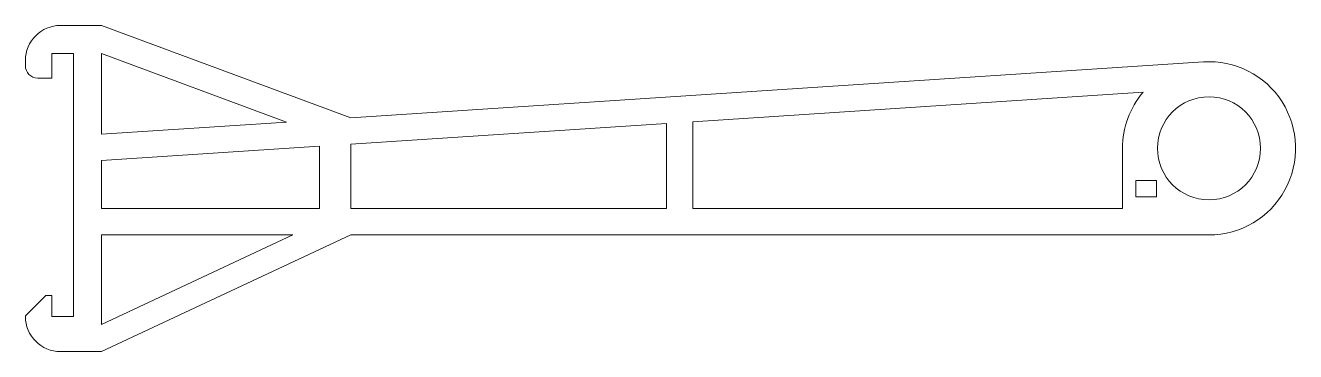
# Model space of a CAD drawing. Header units: inches. Extents: x -3.38 to 0.25, y -0.58 to 0.35.
import ezdxf

# ---------------------------------------------------------------- set-up
doc = ezdxf.new("R2010")
doc.units = ezdxf.units.IN
doc.header["$MEASUREMENT"] = 0

msp = doc.modelspace()

# ---------------------------------------------------------------- linework, layer by layer
at = {"color": 7, "linetype": 'Continuous', "lineweight": 15}
for p, q in [((-3.16, 0.3504), (-3.277, 0.3504)), ((-2.4482, 0.0871), (-3.16, 0.3504)), ((-3.302, 0.2004), (-3.302, 0.2704)), ((-3.302, 0.2704), (-3.24, 0.2704)), ((-3.24, 0.2704), (-3.24, -0.4796)), ((-3.16, 0.2705), (-3.16, 0.0404)), ((-2.6318, 0.075), (-3.16, 0.2705)), ((-3.377, 0.2354), (-3.377, 0.2504)), ((-0.0162, 0.2465), (-2.4482, 0.0871)), ((-3.342, 0.2004), (-3.302, 0.2004)), ((-0.1881, 0.16), (-1.4732, 0.0758)), ((-2.6318, 0.075), (-3.16, 0.0404)), ((-1.4732, 0.0758), (-1.4732, -0.172)), ((-1.5482, 0.0709), (-2.4482, 0.0119)), ((-1.5482, 0.0709), (-1.5482, -0.172)), ((-2.5382, 0.006), (-3.16, -0.0347)), ((-2.5382, 0.006), (-2.5382, -0.172)), ((-2.4482, 0.0119), (-2.4482, -0.172)), ((-0.247, 0), (-0.247, -0.172)), ((-3.16, -0.0347), (-3.16, -0.172)), ((-0.209, -0.0915), (-0.1495, -0.0915)), ((-0.209, -0.1385), (-0.209, -0.0915)), ((-0.1495, -0.1385), (-0.1495, -0.0915)), ((-0.209, -0.1385), (-0.1495, -0.1385)), ((-2.5382, -0.172), (-3.16, -0.172)), ((-1.5482, -0.172), (-2.4482, -0.172)), ((-0.247, -0.172), (-1.4732, -0.172)), ((-2.6136, -0.247), (-3.16, -0.5023)), ((-2.4482, -0.247), (-3.16, -0.5796)), ((-3.16, -0.247), (-3.16, -0.5023)), ((-2.6136, -0.247), (-3.16, -0.247)), ((0, -0.247), (-2.4482, -0.247)), ((-3.319, -0.4196), (-3.377, -0.4776)), ((-3.302, -0.4196), (-3.319, -0.4196)), ((-3.302, -0.4796), (-3.302, -0.4196)), ((-3.377, -0.4776), (-3.377, -0.4796)), ((-3.24, -0.4796), (-3.302, -0.4796)), ((-3.277, -0.5796), (-3.16, -0.5796))]:
    msp.add_line(p, q, dxfattribs=at)
msp.add_circle((0, 0), 0.147, dxfattribs=at)
for centre, radius, start, end in [((-3.277, 0.2504), 0.1, 90, 180), ((-3.342, 0.2354), 0.035, 180, 270), ((0, 0), 0.247, 270, 93.7497), ((0, 0), 0.247, 139.6143, 180), ((-3.277, -0.4796), 0.1, 180, 270)]:
    msp.add_arc(centre, radius, start, end, dxfattribs=at)

doc.saveas('drawing.dxf')
